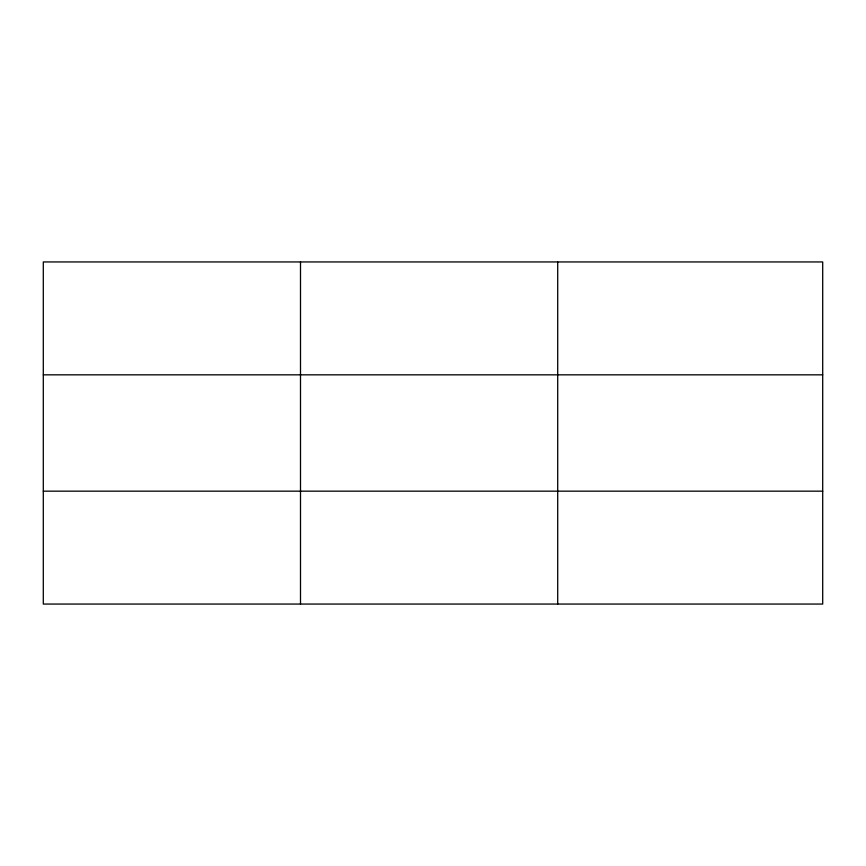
<?xml version="1.0" encoding="UTF-8"?>
<svg xmlns="http://www.w3.org/2000/svg" width="866" height="866" viewBox="0 0 866 866"><rect width="100%" height="100%" fill="white"/><g stroke="black" fill="none" stroke-linecap="round" stroke-linejoin="round"><path stroke-width="1.3" d="M300.502 604.057L300.502 261.943M557.704 604.057L557.704 261.943M822.7 491.163L822.7 604.057L43.3 604.057L43.3 261.943L822.7 261.943L822.7 491.163L43.3 491.163M43.3 374.837L822.7 374.837"/></g></svg>
